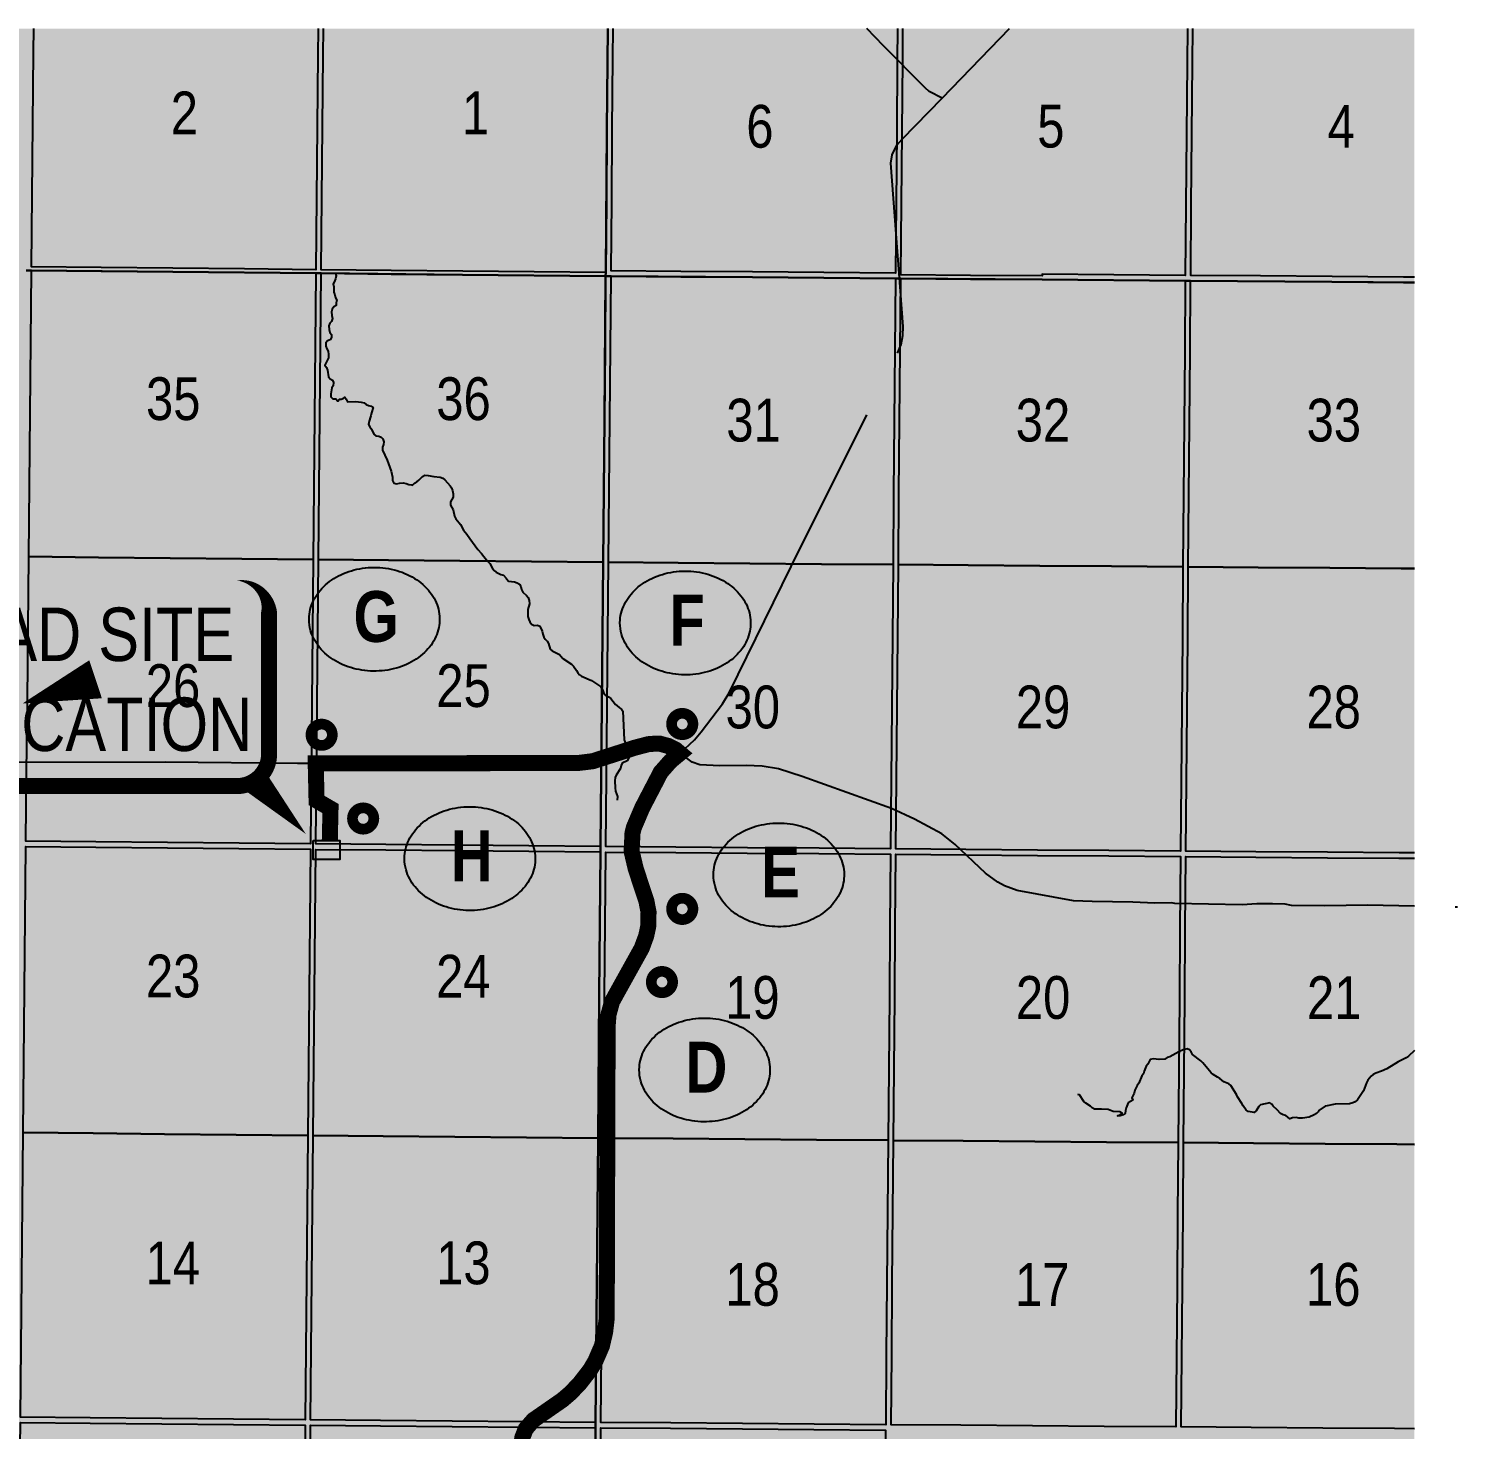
# Model space of a CAD drawing. Extents: x 506959 to 509328, y 6024157 to 6025982.
# Drawn here: x 507837.1 to 508104.5, y 6024633.7 to 6024895.9 of the extents above; entities that cross this region are included whole.
import ezdxf
from ezdxf.enums import TextEntityAlignment as Align

# ---------------------------------------------------------------- set-up
doc = ezdxf.new("R2010")
doc.units = 0
doc.header["$LTSCALE"] = 5
doc.linetypes.add('DASHED2', pattern=[9.525, 6.35, -3.175])
for name, color, linetype in [('AS-RESIDENCE', 14, 'Continuous'), ('CG-NOTES', 7, 'Continuous'), ('Quarters', 8, 'Continuous'), ('RoadSeg', 57, 'DASHED2'), ('ROUTE MAP BUBBLES', 7, 'Continuous'), ('ROUTE MAP DOTS', 7, 'Continuous'), ('ROUTE-MAP-ROUTE', 90, 'Continuous'), ('T-WATER', 160, 'Continuous'), ('Townships', 57, 'Continuous')]:
    doc.layers.add(name, color=color, linetype=linetype)
doc.layers.add('ROUTE-MAP-BACKGROUND-H', color=7, linetype='Continuous', true_color=0xf0ebff)
doc.styles.add('120', font='ARIALN.TTF', dxfattribs={"height": 13})
doc.styles.add('80', font='ARIALN.TTF', dxfattribs={"height": 10})
doc.styles.add('BOLD', font='ARIALNB.TTF')

# ---------------------------------------------------------------- blocks, each defined once
blk = doc.blocks.new('*U415')
h = blk.add_hatch(color=255)
edge = h.paths.add_edge_path()
edge.add_line((-26.5, -20), (26.5, -20))
edge.add_arc((26.5, -14), 6, 270, 360)
edge.add_line((32.5, -14), (32.5, 12.5))
edge.add_arc((26.5, 12.5), 6, 0, 90)
edge.add_line((26.5, 18.5), (-26.5, 18.5))
edge.add_arc((-26.5, 12.5), 6, 90, 180)
edge.add_line((-32.5, 12.5), (-32.5, -14))
edge.add_arc((-26.5, -14), 6, 180, 270)
at = {"color": 14, "flags": 128}
blk.add_lwpolyline([(-26.5, -20, 3, 3, 0), (26.5, -20, 3, 3, 0.414214), (32.5, -14, 3, 3, 0), (32.5, 12.5, 3, 0, 0.414214), (26.5, 18.5, 0, 0, 0), (-26.5, 18.5, 0, 0, 0.414214), (-32.5, 12.5, 0, 0, 0), (-32.5, -14, 0, 3, 0.414214)], format="xyseb", close=True, dxfattribs=at)
blk.add_lwpolyline([(-13.67, -4.53, 0, 7.5, 0), (0, 0, 0, 0, 0)], format="xyseb", dxfattribs=at)
at = {"color": 14, "style": '80'}
blk.add_attdef('ENTER_TEXT_001', (-35.99, -5), '', height=10, dxfattribs=at)
blk = doc.blocks.new('AA')
at = {"const_width": 4}
blk.add_lwpolyline([(-1, 0, 1), (1, 0, 1)], format="xyb", close=True, dxfattribs=at)
blk.add_circle((0, 0), 2)
blk = doc.blocks.new('Route_Letters')
h = blk.add_hatch(color=255)
h.dxf.hatch_style = 1
edge = h.paths.add_edge_path()
edge.add_ellipse((-0.12, 0.46), major_axis=(-11.97, 0), ratio=0.789318, start_angle=0, end_angle=360)
at = {"color": 5}
blk.add_open_spline([(-12.34, 0.46), (-12.34, -0.25), (-12.24, -0.97), (-11.72, -2.79), (-11.14, -3.88), (-9.56, -5.81), (-8.54, -6.66), (-6.22, -8.02), (-4.9, -8.54), (-2.12, -9.17), (-0.66, -9.3), (2.22, -9.13), (3.64, -8.84), (6.27, -7.89), (7.48, -7.22), (9.54, -5.6), (10.38, -4.64), (11.6, -2.54), (11.97, -1.4), (12.18, 0.91), (12.02, 2.08), (11.2, 4.3), (10.54, 5.35), (8.8, 7.2), (7.72, 7.99), (5.29, 9.24), (3.93, 9.68), (1.11, 10.18), (-0.35, 10.23), (-3.22, 9.91), (-4.61, 9.55), (-7.16, 8.47), (-8.32, 7.75), (-10.24, 6.02), (-11, 5.02), (-12.05, 2.86), (-12.32, 1.7), (-12.34, 0.52), (-12.34, 0.49), (-12.34, 0.46)], degree=3, knots=[0, 0, 0, 0, 0.219529, 0.219529, 0.575727, 0.575727, 0.931924, 0.931924, 1.288121, 1.288121, 1.644318, 1.644318, 2.000515, 2.000515, 2.356712, 2.356712, 2.712909, 2.712909, 3.069107, 3.069107, 3.425304, 3.425304, 3.781501, 3.781501, 4.137698, 4.137698, 4.493895, 4.493895, 4.850092, 4.850092, 5.20629, 5.20629, 5.562487, 5.562487, 5.918684, 5.918684, 6.274881, 6.274881, 6.283185, 6.283185, 6.283185, 6.283185], dxfattribs=at)
at = {"color": 14, "style": 'BOLD'}
blk.add_attdef('A', text='', height=9.5, dxfattribs=at).set_placement((0.22, 0.98), align=Align.MIDDLE)
blk = doc.blocks.new('res_other')
blk.add_hatch(color=14).paths.add_polyline_path([(-1.09, 0.73), (0.91, 0.73), (0.91, -0.69), (-1.09, -0.69)])
at = {"color": 14}
blk.add_lwpolyline([(-1.09, 0.73), (0.91, 0.73), (0.91, -0.69), (-1.09, -0.69)], close=True, dxfattribs=at)

msp = doc.modelspace()

# ---------------------------------------------------------------- hatches: boundary and pattern name
at = {"layer": 'ROUTE-MAP-BACKGROUND-H'}
h = msp.add_hatch(color=256, dxfattribs=at)
h.dxf.hatch_style = 1
h.paths.add_polyline_path([(507473.89, 6024895.85), (508096.49, 6024895.85), (508096.49, 6024157.58), (507473.89, 6024157.58)])

# ---------------------------------------------------------------- linework, layer by layer
at = {"layer": 'CG-NOTES', "color": 14, "flags": 128}
msp.add_lwpolyline([(507889, 6024745.09, 0, 5, 0), (507879.8, 6024754.71, 0, 0, 0)], format="xyseb", dxfattribs=at)
at = {"layer": 'Quarters'}
for points in [[(507891.29, 6024895.85), (507891.25, 6024890.9), (507891.12, 6024877.51), (507891, 6024864.12), (507890.88, 6024850.73), (507877.48, 6024850.86), (507864.09, 6024850.99), (507850.69, 6024851.13), (507837.63, 6024851.26), (507837.76, 6024864.65), (507837.89, 6024878.04), (507838.02, 6024891.43), (507838.06, 6024895.85)], [(507945.52, 6024895.85), (507945.47, 6024890.35), (507945.35, 6024876.96), (507945.23, 6024863.57), (507945.11, 6024850.18), (507931.72, 6024850.32), (507918.34, 6024850.45), (507904.94, 6024850.59), (507891.88, 6024850.72), (507892, 6024864.11), (507892.13, 6024877.5), (507892.25, 6024890.89), (507892.3, 6024895.85)], [(507999.75, 6024895.85), (507999.7, 6024889.93), (507999.59, 6024876.54), (507999.47, 6024863.15), (507999.36, 6024850.09), (507985.97, 6024850.2), (507972.57, 6024850.3), (507959.18, 6024850.41), (507946.12, 6024850.51), (507946.23, 6024863.57), (507946.35, 6024876.96), (507946.47, 6024890.35), (507946.52, 6024895.85)], [(508053.99, 6024895.85), (508053.94, 6024889.51), (508053.83, 6024876.12), (508053.72, 6024862.73), (508053.61, 6024849.67), (508040.21, 6024849.78), (508026.82, 6024849.88), (508026.82, 6024849.55), (508013.42, 6024849.65), (508000.36, 6024849.75), (508000.48, 6024863.14), (508000.59, 6024876.53), (508000.71, 6024889.92), (508000.76, 6024895.85)], [(508096.49, 6024849.34), (508094.46, 6024849.35), (508081.07, 6024849.46), (508067.67, 6024849.56), (508054.61, 6024849.66), (508054.72, 6024862.72), (508054.83, 6024876.11), (508054.94, 6024889.5), (508054.99, 6024895.85)], [(508096.49, 6024794.78), (508094.03, 6024794.8), (508080.63, 6024794.9), (508067.23, 6024795.01), (508054.17, 6024795.11), (508054.28, 6024808.49), (508054.38, 6024821.88), (508054.49, 6024835.27), (508054.6, 6024848.66), (508067.66, 6024848.56), (508081.06, 6024848.45), (508094.45, 6024848.35), (508096.49, 6024848.33)], [(508096.49, 6024741.56), (508093.61, 6024741.58), (508080.2, 6024741.69), (508066.8, 6024741.79), (508053.73, 6024741.89), (508053.84, 6024754.95), (508053.95, 6024768.33), (508054.06, 6024781.72), (508054.17, 6024795.11), (508067.23, 6024795.01), (508080.63, 6024794.9), (508094.03, 6024794.8), (508096.49, 6024794.78)], [(508096.49, 6024687.01), (508093.18, 6024687.03), (508079.77, 6024687.14), (508066.36, 6024687.24), (508053.29, 6024687.34), (508053.4, 6024700.73), (508053.5, 6024714.12), (508053.61, 6024727.5), (508053.72, 6024740.89), (508066.79, 6024740.79), (508080.2, 6024740.68), (508093.6, 6024740.58), (508096.49, 6024740.56)], [(508096.49, 6024633.79), (508092.76, 6024633.82), (508079.34, 6024633.92), (508065.93, 6024634.03), (508052.85, 6024634.13), (508052.96, 6024647.18), (508053.07, 6024660.57), (508053.18, 6024673.96), (508053.29, 6024687.34), (508066.36, 6024687.24), (508079.77, 6024687.14), (508093.18, 6024687.03), (508096.49, 6024687.01)]]:
    msp.add_lwpolyline(points, dxfattribs=at)
for points in [[(507890.5, 6024809.88), (507890.37, 6024796.49), (507876.97, 6024796.62), (507863.57, 6024796.75), (507850.17, 6024796.89), (507837.11, 6024797.02), (507837.23, 6024810.41), (507837.36, 6024823.81), (507837.49, 6024837.2), (507837.62, 6024850.59), (507850.68, 6024850.46), (507864.08, 6024850.32), (507877.48, 6024850.19), (507890.87, 6024850.06), (507890.75, 6024836.66), (507890.62, 6024823.27), (507890.5, 6024809.88)], [(507944.75, 6024809.35), (507944.63, 6024795.96), (507931.23, 6024796.09), (507917.83, 6024796.22), (507904.44, 6024796.35), (507891.38, 6024796.48), (507891.5, 6024809.87), (507891.62, 6024823.26), (507891.75, 6024836.65), (507891.87, 6024850.05), (507904.94, 6024849.92), (507918.33, 6024849.78), (507931.72, 6024849.65), (507945.1, 6024849.51), (507944.99, 6024836.13), (507944.87, 6024822.74), (507944.75, 6024809.35)], [(507999.01, 6024808.92), (507998.9, 6024795.54), (507985.5, 6024795.64), (507972.1, 6024795.75), (507958.7, 6024795.85), (507945.63, 6024795.96), (507945.75, 6024809.34), (507945.87, 6024822.73), (507945.99, 6024836.12), (507946.11, 6024849.51), (507959.17, 6024849.4), (507972.56, 6024849.3), (507985.96, 6024849.19), (507999.35, 6024849.09), (507999.24, 6024835.7), (507999.12, 6024822.31), (507999.01, 6024808.92)], [(508053.27, 6024808.5), (508053.16, 6024795.12), (508039.76, 6024795.22), (508026.36, 6024795.32), (508012.96, 6024795.43), (507999.9, 6024795.53), (508000.01, 6024808.92), (508000.13, 6024822.3), (508000.24, 6024835.69), (508000.36, 6024849.08), (508013.42, 6024848.98), (508026.81, 6024848.88), (508040.21, 6024848.77), (508053.6, 6024848.67), (508053.49, 6024835.28), (508053.38, 6024821.89), (508053.27, 6024808.5)], [(507890, 6024756.31), (507889.88, 6024743.26), (507876.47, 6024743.39), (507863.07, 6024743.53), (507849.66, 6024743.66), (507836.59, 6024743.79), (507836.72, 6024756.85), (507836.85, 6024770.24), (507836.98, 6024783.63), (507837.11, 6024797.02), (507850.17, 6024796.89), (507863.57, 6024796.75), (507876.97, 6024796.62), (507890.37, 6024796.49), (507890.25, 6024783.09), (507890.12, 6024769.7), (507890, 6024756.31)], [(507944.27, 6024755.8), (507944.16, 6024742.75), (507930.75, 6024742.88), (507917.35, 6024743), (507903.95, 6024743.13), (507890.88, 6024743.25), (507891, 6024756.3), (507891.13, 6024769.69), (507891.25, 6024783.09), (507891.38, 6024796.48), (507904.44, 6024796.35), (507917.83, 6024796.22), (507931.23, 6024796.09), (507944.63, 6024795.96), (507944.51, 6024782.58), (507944.39, 6024769.19), (507944.27, 6024755.8)], [(507998.55, 6024755.38), (507998.44, 6024742.33), (507985.04, 6024742.43), (507971.63, 6024742.54), (507958.23, 6024742.64), (507945.16, 6024742.75), (507945.28, 6024755.8), (507945.39, 6024769.18), (507945.51, 6024782.57), (507945.63, 6024795.96), (507958.7, 6024795.85), (507972.1, 6024795.75), (507985.5, 6024795.64), (507998.9, 6024795.54), (507998.78, 6024782.15), (507998.67, 6024768.76), (507998.55, 6024755.38)], [(508052.83, 6024754.95), (508052.73, 6024741.9), (508039.32, 6024742.01), (508025.92, 6024742.11), (508012.52, 6024742.22), (507999.45, 6024742.32), (507999.56, 6024755.37), (507999.67, 6024768.76), (507999.79, 6024782.14), (507999.9, 6024795.53), (508012.96, 6024795.43), (508026.36, 6024795.32), (508039.76, 6024795.22), (508053.16, 6024795.12), (508053.05, 6024781.73), (508052.94, 6024768.34), (508052.83, 6024754.95)], [(507889.49, 6024702.08), (507889.37, 6024688.69), (507875.96, 6024688.82), (507862.55, 6024688.96), (507849.14, 6024689.09), (507836.06, 6024689.22), (507836.19, 6024702.61), (507836.32, 6024716.01), (507836.45, 6024729.4), (507836.58, 6024742.79), (507849.65, 6024742.66), (507863.06, 6024742.52), (507876.46, 6024742.39), (507889.87, 6024742.25), (507889.74, 6024728.86), (507889.62, 6024715.47), (507889.49, 6024702.08)], [(507943.79, 6024701.59), (507943.67, 6024688.2), (507930.26, 6024688.32), (507916.86, 6024688.44), (507903.45, 6024688.56), (507890.37, 6024688.68), (507890.5, 6024702.07), (507890.62, 6024715.46), (507890.75, 6024728.85), (507890.87, 6024742.24), (507903.94, 6024742.12), (507917.34, 6024742), (507930.74, 6024741.87), (507944.15, 6024741.75), (507944.03, 6024728.36), (507943.91, 6024714.98), (507943.79, 6024701.59)], [(507998.09, 6024701.16), (507997.98, 6024687.78), (507984.57, 6024687.88), (507971.16, 6024687.99), (507957.75, 6024688.09), (507944.67, 6024688.2), (507944.79, 6024701.58), (507944.91, 6024714.97), (507945.03, 6024728.36), (507945.15, 6024741.74), (507958.22, 6024741.64), (507971.62, 6024741.53), (507985.03, 6024741.43), (507998.43, 6024741.32), (507998.32, 6024727.94), (507998.21, 6024714.55), (507998.09, 6024701.16)], [(508052.39, 6024700.74), (508052.28, 6024687.35), (508038.87, 6024687.46), (508025.46, 6024687.56), (508012.05, 6024687.67), (507998.98, 6024687.77), (507999.1, 6024701.15), (507999.21, 6024714.54), (507999.32, 6024727.93), (507999.44, 6024741.31), (508012.51, 6024741.21), (508025.91, 6024741.11), (508039.31, 6024741), (508052.72, 6024740.9), (508052.61, 6024727.51), (508052.5, 6024714.12), (508052.39, 6024700.74)], [(507889, 6024648.51), (507888.88, 6024635.46), (507875.46, 6024635.59), (507862.04, 6024635.73), (507848.63, 6024635.86), (507835.55, 6024635.99), (507835.67, 6024649.05), (507835.8, 6024662.44), (507835.93, 6024675.83), (507836.06, 6024689.22), (507849.14, 6024689.09), (507862.55, 6024688.96), (507875.96, 6024688.82), (507889.37, 6024688.69), (507889.25, 6024675.3), (507889.12, 6024661.9), (507889, 6024648.51)], [(507943.31, 6024648.05), (507943.2, 6024634.99), (507929.78, 6024635.11), (507916.37, 6024635.22), (507902.96, 6024635.34), (507889.88, 6024635.45), (507890, 6024648.5), (507890.13, 6024661.9), (507890.25, 6024675.29), (507890.37, 6024688.68), (507903.45, 6024688.56), (507916.86, 6024688.44), (507930.26, 6024688.32), (507943.67, 6024688.2), (507943.55, 6024674.82), (507943.43, 6024661.43), (507943.31, 6024648.05)], [(507997.63, 6024647.62), (507997.52, 6024634.56), (507984.11, 6024634.67), (507970.7, 6024634.78), (507957.28, 6024634.88), (507944.2, 6024634.99), (507944.32, 6024648.04), (507944.44, 6024661.42), (507944.56, 6024674.81), (507944.67, 6024688.2), (507957.75, 6024688.09), (507971.16, 6024687.99), (507984.57, 6024687.88), (507997.98, 6024687.78), (507997.86, 6024674.39), (507997.75, 6024661), (507997.63, 6024647.62)], [(508051.95, 6024647.19), (508051.85, 6024634.14), (508038.43, 6024634.24), (508025.02, 6024634.35), (508011.61, 6024634.45), (507998.53, 6024634.56), (507998.64, 6024647.61), (507998.75, 6024661), (507998.87, 6024674.38), (507998.98, 6024687.77), (508012.05, 6024687.67), (508025.46, 6024687.56), (508038.87, 6024687.46), (508052.28, 6024687.35), (508052.17, 6024673.96), (508052.06, 6024660.58), (508051.95, 6024647.19)], [(507888.49, 6024594.28), (507888.37, 6024580.89), (507874.95, 6024581.02), (507861.53, 6024581.16), (507848.11, 6024581.29), (507835.02, 6024581.42), (507835.15, 6024594.82), (507835.28, 6024608.21), (507835.41, 6024621.6), (507835.54, 6024634.99), (507848.62, 6024634.86), (507862.03, 6024634.72), (507875.45, 6024634.59), (507888.87, 6024634.45), (507888.74, 6024621.06), (507888.62, 6024607.67), (507888.49, 6024594.28)], [(507942.83, 6024593.83), (507942.71, 6024580.44), (507929.29, 6024580.55), (507915.88, 6024580.66), (507902.46, 6024580.77), (507889.37, 6024580.88), (507889.5, 6024594.27), (507889.62, 6024607.66), (507889.75, 6024621.05), (507889.87, 6024634.44), (507902.95, 6024634.33), (507916.36, 6024634.22), (507929.78, 6024634.1), (507943.19, 6024633.99), (507943.07, 6024620.6), (507942.95, 6024607.22), (507942.83, 6024593.83)], [(507997.17, 6024593.4), (507997.06, 6024580.01), (507983.64, 6024580.12), (507970.22, 6024580.23), (507956.8, 6024580.33), (507943.72, 6024580.44), (507943.84, 6024593.82), (507943.96, 6024607.21), (507944.07, 6024620.6), (507944.19, 6024633.98), (507957.27, 6024633.88), (507970.69, 6024633.77), (507984.1, 6024633.67), (507997.51, 6024633.56), (507997.4, 6024620.17), (507997.29, 6024606.79), (507997.17, 6024593.4)]]:
    msp.add_lwpolyline(points, close=True, dxfattribs=at)
at = {"layer": 'RoadSeg'}
msp.add_line((508104.11, 6024731.49), (508104.54, 6024731.49), dxfattribs=at)
for points in [[(508008.07, 6024882.8), (508005.64, 6024884.1), (508004.88, 6024884.77), (507997.09, 6024892.65), (507993.98, 6024895.85)], [(508008.07, 6024882.8), (508020.68, 6024895.85)], [(507959.02, 6024760.22), (507961.72, 6024762.75), (507962.98, 6024764.25), (507966.95, 6024769.48), (507968.25, 6024771.55), (507979.8, 6024795.16), (507999.71, 6024835.08), (508000.41, 6024836.75), (508000.75, 6024838.41), (508000.78, 6024840.11), (507998.48, 6024870.65), (507998.71, 6024872.24), (507999.61, 6024874.01), (508000.58, 6024875.14), (508008.07, 6024882.8)], [(508096.49, 6024731.62), (508087.69, 6024731.79), (508079.7, 6024731.65), (508073.47, 6024731.75), (508072.27, 6024731.99), (508069.94, 6024732.05), (508066.98, 6024732.05), (508064.25, 6024731.85), (508051.66, 6024732.08), (508051, 6024732.25), (508047.9, 6024732.18), (508043.77, 6024732.38), (508036.18, 6024732.45), (508032.68, 6024732.58), (508022.16, 6024734.52), (508019.79, 6024735.38), (508018.49, 6024736.11), (508016.23, 6024737.78), (508010.54, 6024743.14), (508008.04, 6024745.17), (508002.91, 6024747.87), (507998.61, 6024749.87), (507981.86, 6024755.86), (507977.47, 6024757.29), (507974.37, 6024757.83), (507971.41, 6024757.96), (507966.48, 6024757.86), (507962.72, 6024758.06), (507961.29, 6024758.53), (507959.02, 6024760.22)], [(507890.53, 6024758.33), (507887.43, 6024758.33), (507862.62, 6024758.53), (507824.79, 6024758.52)]]:
    msp.add_lwpolyline(points, dxfattribs=at)
at = {"layer": 'ROUTE-MAP-ROUTE', "const_width": 3, "flags": 128}
msp.add_lwpolyline([(507924.49, 6024599.95), (507929.52, 6024632.18), (507930.15, 6024633.78), (507931.58, 6024635.42), (507937.04, 6024639.21), (507938.44, 6024640.41), (507940.21, 6024642.24), (507942.2, 6024644.81), (507943.17, 6024646.44), (507944.4, 6024649.3), (507945, 6024651.87), (507945.3, 6024654.46), (507945.47, 6024709.07), (507945.63, 6024711.27), (507946.3, 6024713.74), (507951.86, 6024723.76), (507952.69, 6024726.02), (507953.06, 6024727.76), (507953.13, 6024730.49), (507952.73, 6024732.55), (507950.73, 6024738.61), (507949.96, 6024741.88), (507950.13, 6024745.3), (507950.4, 6024746.37), (507951.96, 6024750.03), (507955.42, 6024756.69), (507957.26, 6024758.76), (507959.02, 6024760.22), (507958.26, 6024760.86), (507956.82, 6024761.59), (507955.23, 6024762.02), (507954.36, 6024762.02), (507953.09, 6024761.92), (507950.56, 6024761.26), (507942.67, 6024758.73), (507939.87, 6024758.39), (507890.83, 6024758.33), (507890.99, 6024751.39), (507893.6, 6024749.87), (507893.47, 6024743.98)], dxfattribs=at)
at = {"layer": 'T-WATER', "linetype": 'Continuous'}
for points in [[(507894.56, 6024850.02), (507894.64, 6024849.58), (507894.54, 6024849.01), (507894.36, 6024848.52), (507894.12, 6024848.06), (507894.2, 6024847.49), (507894.2, 6024846.49), (507894.41, 6024846.02), (507894.54, 6024845.46), (507894.81, 6024845.03), (507894.66, 6024844.52), (507894.64, 6024844.02), (507894.22, 6024843.75), (507893.89, 6024843.36), (507893.79, 6024842.81), (507893.83, 6024842.14), (507893.95, 6024841.57), (507893.8, 6024841.05), (507893.45, 6024840.72), (507893.3, 6024840.2), (507893.33, 6024839.53), (507893.49, 6024839), (507893.77, 6024838.61), (507893.81, 6024838.04), (507893.52, 6024837.63), (507893.03, 6024837.42), (507892.75, 6024837.02), (507892.75, 6024836.42), (507892.92, 6024835.9), (507893.16, 6024835.45), (507893.24, 6024834.87), (507893.24, 6024834.23), (507892.56, 6024832.83), (507892.83, 6024832.43), (507893.03, 6024831.92), (507893.2, 6024830.67), (507893.53, 6024830.32), (507893.96, 6024830.08), (507894.15, 6024829.6), (507894.11, 6024829.01), (507893.84, 6024828.6), (507893.63, 6024827.47), (507893.65, 6024826.93), (507894.01, 6024826.58), (507894.58, 6024826.56), (507894.99, 6024826.12), (507895.29, 6024826.49), (507895.61, 6024826.48), (507895.95, 6024826.6), (507896.25, 6024826.85), (507896.55, 6024826.47), (507896.78, 6024826.01), (507898.31, 6024826.08), (507899.36, 6024825.93), (507899.87, 6024825.8), (507900.25, 6024825.52), (507900.72, 6024825.33), (507901.21, 6024825.21), (507901.58, 6024824.94), (507901.27, 6024823.91), (507901.17, 6024823.35), (507901.11, 6024823.17), (507900.82, 6024822.36), (507900.74, 6024821.78), (507900.97, 6024821.3), (507901.28, 6024820.91), (507901.7, 6024819.94), (507902.06, 6024819.62), (507902.63, 6024819.56), (507903.08, 6024819.38), (507903.41, 6024819.04), (507903.59, 6024818.53), (507903.49, 6024817.99), (507903.3, 6024817.51), (507903.3, 6024816.95), (507904.2, 6024815.07), (507904.97, 6024813.03), (507905.22, 6024811.91), (507905.23, 6024811.28), (507905.43, 6024810.79), (507905.94, 6024810.67), (507906.53, 6024810.79), (507907.19, 6024810.81), (507907.79, 6024810.74), (507908.27, 6024810.55), (507908.85, 6024810.45), (507908.93, 6024810.38), (507909.31, 6024810.75), (507909.75, 6024811), (507910.14, 6024811.31), (507910.81, 6024812.01), (507911.24, 6024812.25), (507911.85, 6024812.2), (507912.95, 6024811.99), (507914.12, 6024811.89), (507914.6, 6024811.68), (507914.99, 6024811.41), (507915.99, 6024810.29), (507916.25, 6024809.87), (507916.45, 6024809.39), (507916.55, 6024808.76), (507916.53, 6024808.17), (507916.07, 6024807.25), (507916.04, 6024806.67), (507916.28, 6024806.19), (507916.56, 6024805.77), (507916.83, 6024804.59), (507917.06, 6024804.12), (507917.7, 6024803.36), (507917.9, 6024803.02), (507918.5, 6024801.99), (507919.12, 6024801.22), (507919.68, 6024800.39), (507921.2, 6024798.35), (507921.86, 6024797.62), (507922.99, 6024796.17), (507923.05, 6024796.09), (507923.4, 6024795.75), (507923.92, 6024794.83), (507924.23, 6024794.43), (507924.59, 6024794.12), (507925.49, 6024793.7), (507926, 6024793.55), (507926.51, 6024793), (507926.59, 6024792.79), (507926.89, 6024792.42), (507928.05, 6024792.28), (507928.56, 6024792.09), (507928.98, 6024791.84), (507929.24, 6024791.41), (507929.36, 6024790.87), (507929.59, 6024790.37), (507930.3, 6024789.73), (507930.62, 6024789.35), (507930.8, 6024788.83), (507930.82, 6024788.2), (507930.53, 6024787.13), (507930.51, 6024786.48), (507930.55, 6024785.82), (507930.7, 6024785.26), (507930.93, 6024784.8), (507931.25, 6024784.4), (507931.69, 6024784.15), (507932.33, 6024784.2), (507932.75, 6024783.99), (507933.21, 6024783.07), (507933.33, 6024782.48), (507933.51, 6024781.95), (507933.8, 6024781.56), (507934.16, 6024781.22), (507934.41, 6024780.77), (507934.7, 6024779.69), (507935.06, 6024779.37), (507936.44, 6024778.69), (507937.11, 6024777.95), (507938.73, 6024776.87), (507939.07, 6024776.54), (507939.63, 6024775.73), (507939.87, 6024775.28), (507940.19, 6024774.88), (507940.61, 6024774.64), (507942.47, 6024773.82), (507944.12, 6024772.7), (507944.41, 6024772.29), (507944.42, 6024772.27), (507944.84, 6024771.31), (507945.17, 6024770.97), (507945.41, 6024770.89), (507945.66, 6024770.79), (507946.05, 6024770.49), (507946.95, 6024769.36), (507947.18, 6024769.17), (507947.7, 6024768.74), (507948.09, 6024768.49), (507948.33, 6024768.07), (507948.59, 6024762.73), (507948.75, 6024762.21), (507949.05, 6024761.8), (507949.64, 6024760.3), (507949.6, 6024759.73), (507949.15, 6024758.8), (507948.2, 6024758.35), (507947.98, 6024757.9), (507947.86, 6024757.36), (507947.07, 6024756.14), (507946.86, 6024755.66), (507946.79, 6024755.08), (507946.87, 6024753.77), (507946.95, 6024753.15), (507947.3, 6024752.1), (507947.28, 6024751.43)], [(508096.49, 6024704.58), (508096.48, 6024704.57), (508095.38, 6024703.53), (508094.95, 6024703.22), (508093.48, 6024702.47), (508091.34, 6024701.15), (508090.34, 6024700.7), (508089.26, 6024700.34), (508088.79, 6024700.11), (508088.42, 6024699.78), (508087.8, 6024699.01), (508087.54, 6024698.53), (508086.95, 6024697.04), (508085.81, 6024695.36), (508085.43, 6024695.01), (508084.95, 6024694.77), (508084.36, 6024694.63), (508081.68, 6024694.55), (508079.83, 6024694.17), (508079.79, 6024694.16), (508078.63, 6024693.36), (508078.49, 6024693.1), (508078.14, 6024692.79), (508077.73, 6024692.52), (508076.77, 6024692.09), (508075.52, 6024691.94), (508074.86, 6024691.92), (508074.33, 6024692.03), (508073.7, 6024692), (508073.17, 6024691.83), (508072.45, 6024692.44), (508071.91, 6024692.58), (508071.45, 6024692.79), (508070.8, 6024693.51), (508070.08, 6024694.15), (508069.81, 6024694.56), (508069.4, 6024694.8), (508067.71, 6024694.45), (508067.36, 6024694.13), (508066.86, 6024693.28), (508066.48, 6024692.98), (508065.38, 6024693.16), (508065, 6024693.44), (508064.43, 6024694.23), (508064.19, 6024694.7), (508063.36, 6024695.89), (508063.17, 6024696.38), (508062.14, 6024698.05), (508061.74, 6024698.34), (508060.81, 6024698.74), (508060.06, 6024699.36), (508059.61, 6024699.58), (508058.8, 6024700.11), (508058.44, 6024700.44), (508056.87, 6024702.31), (508056.5, 6024702.66), (508054.94, 6024703.84), (508054.7, 6024704.31), (508054.41, 6024704.71), (508053.93, 6024704.9), (508053.43, 6024704.78), (508053.19, 6024704.72), (508052.42, 6024704.31), (508050.72, 6024703.4), (508050.19, 6024703.25), (508049.79, 6024702.97), (508048.72, 6024702.88), (508047.62, 6024703.04), (508047, 6024702.9), (508046.59, 6024702.06), (508046.31, 6024701.67), (508045.91, 6024700.74), (508045.77, 6024700.23), (508045.48, 6024699.84), (508044.88, 6024698.45), (508044.58, 6024698.07), (508044.14, 6024697.16), (508044.05, 6024696.6), (508043.61, 6024695.71), (508043.78, 6024695.28), (508042.94, 6024694.8), (508042.52, 6024693.88), (508042.38, 6024693.36), (508042.36, 6024692.81), (508041.97, 6024692.53), (508041.44, 6024692.37), (508040.91, 6024692.36), (508041.39, 6024692.57), (508041.79, 6024692.85), (508041.38, 6024693.11), (508040.11, 6024693.15), (508039.18, 6024693.56), (508037.91, 6024693.61), (508036.58, 6024693.6), (508036.14, 6024693.83), (508035.83, 6024694.2), (508035, 6024694.72), (508034.64, 6024695.05), (508033.83, 6024696.31), (508033.48, 6024696.34)]]:
    msp.add_lwpolyline(points, dxfattribs=at)
at = {"layer": 'Townships'}
for points in [[(507945.52, 6024895.85), (507945.35, 6024876.96), (507945.11, 6024850.18), (507945.1, 6024849.51), (507918.33, 6024849.78), (507891.87, 6024850.05), (507890.87, 6024850.06), (507864.08, 6024850.32), (507837.62, 6024850.59), (507836.62, 6024850.6)], [(508096.49, 6024848.33), (508081.06, 6024848.45), (508054.6, 6024848.66), (508053.6, 6024848.67), (508026.81, 6024848.88), (508000.36, 6024849.08), (507999.35, 6024849.09), (507972.56, 6024849.3), (507946.11, 6024849.51), (507945.1, 6024849.51), (507945.11, 6024850.18), (507945.35, 6024876.96), (507945.52, 6024895.85)], [(507836.62, 6024850.6), (507837.62, 6024850.59), (507864.08, 6024850.32), (507890.87, 6024850.06), (507891.87, 6024850.05), (507918.33, 6024849.78), (507945.1, 6024849.51), (507945.1, 6024849.51), (507944.87, 6024822.74), (507944.63, 6024795.96), (507944.39, 6024769.19), (507944.16, 6024742.75), (507944.15, 6024741.75), (507943.91, 6024714.98), (507943.67, 6024688.2), (507943.43, 6024661.43), (507943.2, 6024634.99), (507943.19, 6024633.99), (507942.95, 6024607.22)], [(507942.95, 6024607.22), (507943.19, 6024633.99), (507943.2, 6024634.99), (507943.43, 6024661.43), (507943.67, 6024688.2), (507943.91, 6024714.98), (507944.15, 6024741.75), (507944.16, 6024742.75), (507944.39, 6024769.19), (507944.63, 6024795.96), (507944.87, 6024822.74), (507945.1, 6024849.51), (507946.11, 6024849.51), (507972.56, 6024849.3), (507999.35, 6024849.09), (508000.36, 6024849.08), (508026.81, 6024848.88), (508053.6, 6024848.67), (508054.6, 6024848.66), (508081.06, 6024848.45), (508096.49, 6024848.33)]]:
    msp.add_lwpolyline(points, dxfattribs=at)

# ---------------------------------------------------------------- block references
at = {"layer": 'AS-RESIDENCE', "color": 1, "xscale": 2.5, "yscale": 2.5, "zscale": 2.5}
msp.add_blockref('res_other', (507893.08, 6024742.06), dxfattribs=at)
at = {"layer": 'CG-NOTES'}
ref = msp.add_blockref('*U415', (507849.62, 6024774.07), dxfattribs=dict(at, xscale=0.99947138, yscale=0.99947138, zscale=0.99947138))
ref.add_attrib('ENTER_TEXT_001', 'PAD SITE', (507823.41, 6024777.49), dxfattribs={"layer": '0', "color": 14, "height": 9.995, "style": '80'})
ref.add_attrib('ENTER_TEXT_002', 'LOCATION', (507820.43, 6024760.65), dxfattribs={"layer": '0', "color": 14, "height": 9.995, "style": '80'})
at = {"layer": 'ROUTE MAP BUBBLES', "xscale": 1.000525506011523, "yscale": 1.000525506011523, "zscale": 1.000525506011523}
for p, values in [((507901.92, 6024784.84), {'A': 'G'}), ((507960.13, 6024784.15), {'A': 'F'}), ((507919.8, 6024740.04), {'A': 'H'}), ((507977.63, 6024737), {'A': 'E'}), ((507963.74, 6024700.49), {'A': 'D'})]:
    msp.add_blockref('Route_Letters', p, dxfattribs=at).add_auto_attribs(values)
at = {"layer": 'ROUTE MAP DOTS'}
for p in [(507959.44, 6024765.7), (507891.94, 6024763.68), (507899.71, 6024748.01), (507959.44, 6024731.09), (507955.64, 6024717.4)]:
    msp.add_blockref('AA', p, dxfattribs=at)

# ---------------------------------------------------------------- texts
at = {"layer": 'RoadSeg', "style": '120'}
for s, height, p in [('2', 8, (507863.69, 6024876.06)), ('1', 8, (507918.2, 6024876.08)), ('6', 8, (507971.43, 6024873.57)), ('5', 8, (508025.89, 6024873.59)), ('4', 8, (508080.25, 6024873.56)), ('35', 8.004, (507859.06, 6024822.59)), ('36', 8.004, (507913.4, 6024822.58)), ('31', 8.004, (507967.69, 6024818.57)), ('32', 8.004, (508021.87, 6024818.57)), ('33', 8.004, (508076.31, 6024818.57)), ('26', 8.004, (507859.02, 6024768.88)), ('25', 8.004, (507913.4, 6024768.89)), ('30', 8.004, (507967.55, 6024764.88)), ('29', 8.004, (508021.88, 6024764.89)), ('28', 8.004, (508076.28, 6024764.88)), ('23', 8.004, (507859.05, 6024714.53)), ('24', 8.004, (507913.36, 6024714.49)), ('19', 8.004, (507967.47, 6024710.52)), ('20', 8.004, (508021.89, 6024710.51)), ('21', 8.004, (508076.39, 6024710.48)), ('14', 8.004, (507858.96, 6024660.82)), ('13', 8.004, (507913.37, 6024660.84)), ('18', 8.004, (507967.51, 6024656.82)), ('17', 8.004, (508021.74, 6024656.8)), ('16', 8.004, (508076.21, 6024656.81))]:
    msp.add_text(s, height=height, dxfattribs=at).set_placement(p)
msp.add_text('64-25-5', height=39.983, rotation=359.9576, dxfattribs=at).set_placement((507759.8, 6024655.92))

doc.saveas('drawing.dxf')
